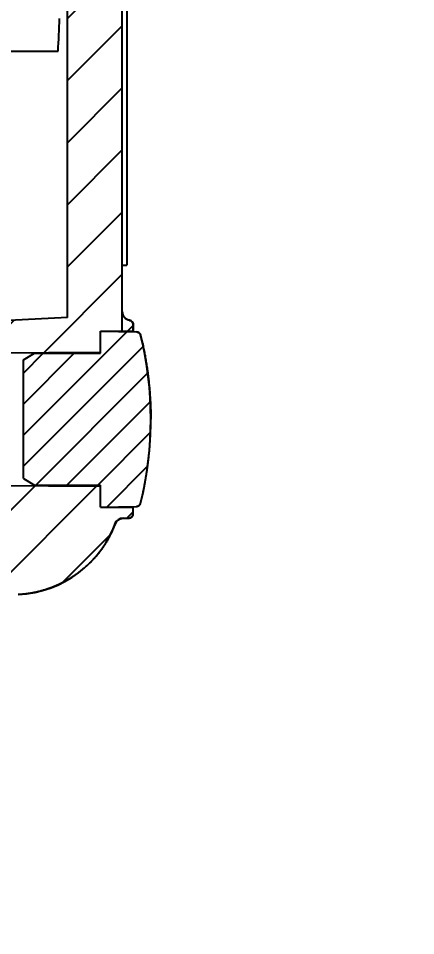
# Model space of a CAD drawing. Header units: millimetres. Extents: x 0 to 4083, y 0 to 1644.
# Drawn here: x 3739.49 to 3757.6, y 1399.32 to 1441.09 of the extents above; entities that cross this region are included whole.
import ezdxf

# ---------------------------------------------------------------- set-up
doc = ezdxf.new("R2010")
doc.units = ezdxf.units.MM
doc.layers.get('0').update_dxf_attribs({"linetype": 'CONTINUOUS'})
doc.layers.get('Defpoints').update_dxf_attribs({"linetype": 'CONTINUOUS'})
doc.layers.add('dim', color=3, linetype='CONTINUOUS', lineweight=9)
doc.styles.add('longtou', font='romand.shx', dxfattribs={"width": 0.8, "bigfont": 'fangsong.shx'})
doc.dimstyles.new('YanXiu', dxfattribs={"dimtxt": 2.5, "dimasz": 2.2, "dimexe": 1, "dimexo": 0, "dimgap": 0.66, "dimtad": 0, "dimzin": 0, "dimdsep": 46, "dimtxsty": 'longtou', "dimblk": 'CLOSEDBLANK', "dimcen": 0, "dimclrd": 3, "dimclre": 3, "dimclrt": 7, "dimadec": 0, "dimazin": 0, "dimtfac": 1, "dimtdec": 4, "dimtofl": 0, "dimtmove": 0, "dimatfit": 3, "dimldrblk": 'CLOSEDBLANK', "dimfxl": 0, "dimtolj": 1, "dimtzin": 0, "dimlwd": 0, "dimlwe": 0, "dimarcsym": 0})

# ---------------------------------------------------------------- blocks, each defined once
blk = doc.blocks.new('_ClosedBlank')
at = {"color": 0, "linetype": 'ByBlock', "lineweight": -2}
for p, q in [((-1, 0.167), (0, 0)), ((-1, 0.167), (-1, -0.167)), ((0, 0), (-1, -0.167))]:
    blk.add_line(p, q, dxfattribs=at)
blk = doc.blocks.new('*D44')
at = {"layer": 'Defpoints', "color": 0}
for p in [(3937.851, 1560.11), (3935.901, 1559.666)]:
    blk.add_point(p, dxfattribs=at)
at = {"layer": 'dim', "color": 3, "lineweight": 5}
blk.add_line((3930.441, 1558.423), (3933.171, 1559.045), dxfattribs=at)
at = {"layer": 'dim', "color": 3, "lineweight": 5, "xscale": 2.8, "yscale": 2.8, "zscale": 2.8, "rotation": 12.82550055500825}
blk.add_blockref('_ClosedBlank', (3935.901, 1559.666), dxfattribs=at)
at = {"layer": 'dim', "color": 7, "insert": (3924.233, 1557.01), "char_height": 3.5, "attachment_point": 5, "rotation": 12.8255, "style": 'longtou'}
blk.add_mtext('∅2.00', dxfattribs=at)

msp = doc.modelspace()

# ---------------------------------------------------------------- hatches: boundary and pattern name
h = msp.add_hatch()
h.set_pattern_fill('DEFAULT__5', color=5, scale=2, angle=45, style=0)
h.set_pattern_definition([(45, (2743.7488, 1037.0707), (-1.4142136, 1.4142136), [])])
edge = h.paths.add_edge_path()
edge.add_line((3729.729, 1418.839), (3729.729, 1421.089))
edge.add_line((3729.729, 1421.089), (3736.729, 1421.089))
edge.add_line((3736.729, 1421.089), (3736.729, 1419.839))
edge.add_line((3736.729, 1419.839), (3743.229, 1419.782))
edge.add_line((3743.229, 1419.782), (3743.229, 1418.835))
edge.add_line((3743.229, 1418.835), (3744.729, 1418.809))
edge.add_line((3744.729, 1418.809), (3744.729, 1418.535))
edge.add_spline(control_points=[(3744.533, 1418.335), (3744.648, 1418.337), (3744.729, 1418.42), (3744.729, 1418.535)], knot_values=[0, 0, 0, 0, 1, 1, 1, 1], degree=3, periodic=0)
edge.add_line((3744.533, 1418.335), (3744.272, 1418.331))
edge.add_spline(control_points=[(3743.905, 1418.072), (3743.965, 1418.23), (3744.103, 1418.328), (3744.272, 1418.331)], knot_values=[0, 0, 0, 0, 1, 1, 1, 1], degree=3, periodic=0)
edge.add_spline(control_points=[(3743.905, 1418.072), (3743.181, 1416.162), (3741.531, 1414.957), (3739.491, 1414.85)], knot_values=[0, 0, 0, 0, 1, 1, 1, 1], degree=3, periodic=0)
edge.add_line((3739.491, 1414.85), (3729.729, 1414.339))
edge.add_line((3729.729, 1414.339), (3729.729, 1415.842))
edge.add_line((3729.729, 1415.842), (3731.229, 1415.868))
edge.add_line((3731.229, 1415.868), (3731.229, 1416.807))
edge.add_line((3731.229, 1416.807), (3730.515, 1416.845))
edge.add_line((3730.515, 1416.845), (3730.229, 1417.01))
edge.add_line((3730.229, 1417.01), (3730.229, 1418.812))
edge.add_line((3730.229, 1418.812), (3729.729, 1418.839))
edge = h.paths.add_edge_path()
edge.add_line((3729.729, 1424.589), (3729.729, 1426.839))
edge.add_line((3729.729, 1426.839), (3741.729, 1427.467))
edge.add_line((3741.729, 1427.467), (3741.729, 1490.339))
edge.add_line((3741.729, 1490.339), (3744.229, 1490.339))
edge.add_line((3744.229, 1490.339), (3744.229, 1427.734))
edge.add_spline(control_points=[(3744.562, 1427.339), (3744.361, 1427.373), (3744.229, 1427.529), (3744.229, 1427.734)], knot_values=[0, 0, 0, 0, 1, 1, 1, 1], degree=3, periodic=0)
edge.add_spline(control_points=[(3744.562, 1427.339), (3744.663, 1427.322), (3744.729, 1427.244), (3744.729, 1427.142)], knot_values=[0, 0, 0, 0, 1, 1, 1, 1], degree=3, periodic=0)
edge.add_line((3744.729, 1427.142), (3744.729, 1426.868))
edge.add_line((3744.729, 1426.868), (3743.229, 1426.842))
edge.add_line((3743.229, 1426.842), (3743.229, 1425.895))
edge.add_line((3743.229, 1425.895), (3736.729, 1425.839))
edge.add_line((3736.729, 1425.839), (3736.729, 1424.589))
edge.add_line((3736.729, 1424.589), (3729.729, 1424.589))
h.paths.add_polyline_path([(3744.229, 1490.339), (3741.729, 1490.339)])
h.paths.add_polyline_path([(3735.729, 1535.839), (3735.729, 1534.831), (3736.075, 1534.486), (3742.229, 1534.432), (3742.229, 1532.245), (3736.075, 1532.192), (3735.729, 1531.846), (3735.729, 1530.839), (3741.729, 1530.786), (3741.729, 1511.891), (3735.729, 1511.839), (3735.729, 1510.831), (3736.075, 1510.486), (3742.229, 1510.432), (3742.229, 1508.245), (3736.075, 1508.192), (3735.729, 1507.846), (3735.729, 1506.839), (3741.729, 1506.786), (3741.729, 1490.339), (3744.229, 1490.339), (3744.229, 1540.741), (3741.729, 1540.741), (3741.729, 1535.891)])
h.paths.add_polyline_path([(3744.229, 1540.741), (3741.729, 1540.741)])
edge = h.paths.add_edge_path()
edge.add_line((3729.729, 1561.839), (3729.729, 1559.589))
edge.add_line((3729.729, 1559.589), (3736.729, 1559.589))
edge.add_line((3736.729, 1559.589), (3736.729, 1560.839))
edge.add_line((3736.729, 1560.839), (3743.229, 1560.895))
edge.add_line((3743.229, 1560.895), (3743.229, 1561.842))
edge.add_line((3743.229, 1561.842), (3744.729, 1561.868))
edge.add_line((3744.729, 1561.868), (3744.729, 1562.142))
edge.add_spline(control_points=[(3744.533, 1562.342), (3744.648, 1562.34), (3744.729, 1562.258), (3744.729, 1562.142)], knot_values=[0, 0, 0, 0, 1, 1, 1, 1], degree=3, periodic=0)
edge.add_line((3744.533, 1562.342), (3744.272, 1562.346))
edge.add_spline(control_points=[(3744.272, 1562.346), (3744.103, 1562.349), (3743.965, 1562.447), (3743.905, 1562.605)], knot_values=[0, 0, 0, 0, 1, 1, 1, 1], degree=3, periodic=0)
edge.add_spline(control_points=[(3743.905, 1562.605), (3743.181, 1564.515), (3741.531, 1565.72), (3739.491, 1565.827)], knot_values=[0, 0, 0, 0, 1, 1, 1, 1], degree=3, periodic=0)
edge.add_line((3739.491, 1565.827), (3729.729, 1566.339))
edge.add_line((3729.729, 1566.339), (3729.729, 1564.835))
edge.add_line((3729.729, 1564.835), (3731.229, 1564.809))
edge.add_line((3731.229, 1564.809), (3731.229, 1563.87))
edge.add_line((3731.229, 1563.87), (3730.515, 1563.832))
edge.add_line((3730.515, 1563.832), (3730.229, 1563.667))
edge.add_line((3730.229, 1563.667), (3730.229, 1561.865))
edge.add_line((3730.229, 1561.865), (3729.729, 1561.839))
edge = h.paths.add_edge_path()
edge.add_line((3729.729, 1556.089), (3729.729, 1553.839))
edge.add_line((3729.729, 1553.839), (3741.729, 1553.21))
edge.add_line((3741.729, 1553.21), (3741.729, 1540.741))
edge.add_line((3741.729, 1540.741), (3744.229, 1540.741))
edge.add_line((3744.229, 1540.741), (3744.229, 1552.943))
edge.add_spline(control_points=[(3744.562, 1553.338), (3744.361, 1553.304), (3744.229, 1553.148), (3744.229, 1552.943)], knot_values=[0, 0, 0, 0, 1, 1, 1, 1], degree=3, periodic=0)
edge.add_spline(control_points=[(3744.562, 1553.338), (3744.663, 1553.355), (3744.729, 1553.433), (3744.729, 1553.535)], knot_values=[0, 0, 0, 0, 1, 1, 1, 1], degree=3, periodic=0)
edge.add_line((3744.729, 1553.535), (3744.729, 1553.809))
edge.add_line((3744.729, 1553.809), (3743.229, 1553.835))
edge.add_line((3743.229, 1553.835), (3743.229, 1554.782))
edge.add_line((3743.229, 1554.782), (3736.729, 1554.839))
edge.add_line((3736.729, 1554.839), (3736.729, 1556.089))
edge.add_line((3736.729, 1556.089), (3729.729, 1556.089))
h = msp.add_hatch()
h.set_pattern_fill('DEFAULT__2', color=5, angle=45, style=0)
h.set_pattern_definition([(45, (2743.7488, 1037.0707), (-0.7071068, 0.7071068), [])])
edge = h.paths.add_edge_path()
edge.add_line((3743.229, 1426.839), (3744.876, 1426.81))
edge.add_spline(control_points=[(3744.876, 1426.81), (3744.97, 1426.808), (3745.044, 1426.749), (3745.066, 1426.658)], knot_values=[0, 0, 0, 0, 1, 1, 1, 1], degree=3, periodic=0)
edge.add_spline(control_points=[(3745.066, 1426.658), (3745.374, 1425.406), (3745.529, 1424.127), (3745.529, 1422.839)], knot_values=[0, 0, 0, 0, 1, 1, 1, 1], degree=3, periodic=0)
edge.add_spline(control_points=[(3745.066, 1419.019), (3745.374, 1420.271), (3745.529, 1421.55), (3745.529, 1422.839)], knot_values=[0, 0, 0, 0, 1, 1, 1, 1], degree=3, periodic=0)
edge.add_spline(control_points=[(3744.876, 1418.867), (3744.97, 1418.869), (3745.044, 1418.928), (3745.066, 1419.019)], knot_values=[0, 0, 0, 0, 1, 1, 1, 1], degree=3, periodic=0)
edge.add_line((3744.876, 1418.867), (3743.229, 1418.839))
edge.add_line((3743.229, 1418.839), (3743.229, 1419.839))
edge.add_line((3743.229, 1419.839), (3740.229, 1419.839))
edge.add_line((3740.229, 1419.839), (3739.729, 1420.139))
edge.add_line((3739.729, 1420.139), (3739.729, 1425.539))
edge.add_line((3739.729, 1425.539), (3740.229, 1425.839))
edge.add_line((3740.229, 1425.839), (3743.229, 1425.839))
edge.add_line((3743.229, 1425.839), (3743.229, 1426.839))

# ---------------------------------------------------------------- linework, layer by layer
at = {"color": 7, "linetype": 'Continuous'}
for p, q in [((3744.229, 1426.86), (3744.229, 1552.943)), ((3744.429, 1550.826), (3744.429, 1429.851)), ((3741.729, 1427.467), (3741.729, 1506.786)), ((3741.729, 1427.467), (3741.729, 1490.339)), ((3744.229, 1427.734), (3744.229, 1490.339)), ((3729.729, 1439.589), (3741.304, 1439.589)), ((3744.229, 1429.847), (3744.429, 1429.851)), ((3741.729, 1427.467), (3729.729, 1426.839)), ((3741.729, 1427.467), (3729.729, 1426.839)), ((3743.229, 1426.842), (3744.729, 1426.868)), ((3743.229, 1426.842), (3744.729, 1426.868)), ((3743.229, 1425.839), (3743.229, 1426.842)), ((3743.229, 1425.895), (3743.229, 1426.842)), ((3743.229, 1426.839), (3744.876, 1426.81)), ((3743.229, 1425.839), (3743.229, 1426.839)), ((3743.229, 1426.839), (3744.876, 1426.81)), ((3744.729, 1427.142), (3744.729, 1426.81)), ((3744.729, 1426.868), (3744.729, 1427.142)), ((3736.729, 1425.839), (3743.229, 1425.895)), ((3736.729, 1425.839), (3743.229, 1425.895)), ((3739.729, 1425.539), (3740.229, 1425.839)), ((3739.729, 1425.539), (3740.229, 1425.839)), ((3739.729, 1420.139), (3739.729, 1425.539)), ((3739.729, 1420.139), (3739.729, 1425.539)), ((3740.229, 1425.839), (3743.229, 1425.839)), ((3740.229, 1425.839), (3743.229, 1425.839)), ((3739.729, 1420.139), (3740.229, 1419.839)), ((3739.729, 1420.139), (3740.229, 1419.839)), ((3736.729, 1419.839), (3743.229, 1419.782)), ((3736.729, 1419.839), (3743.229, 1419.782)), ((3740.229, 1419.839), (3743.229, 1419.839)), ((3740.229, 1419.839), (3743.229, 1419.839)), ((3743.229, 1418.835), (3743.229, 1419.839)), ((3743.229, 1418.839), (3743.229, 1419.839)), ((3743.229, 1418.835), (3743.229, 1419.782)), ((3743.229, 1418.839), (3744.876, 1418.867)), ((3743.229, 1418.839), (3744.876, 1418.867)), ((3743.229, 1418.835), (3744.729, 1418.809)), ((3743.229, 1418.835), (3744.729, 1418.809)), ((3744.729, 1418.535), (3744.729, 1418.867)), ((3744.729, 1418.535), (3744.729, 1418.809)), ((3743.905, 1418.072), (3744.001, 1418.218)), ((3744.001, 1418.218), (3744.137, 1418.301)), ((3744.272, 1418.331), (3744.533, 1418.335)), ((3744.272, 1418.331), (3744.533, 1418.335))]:
    msp.add_line(p, q, dxfattribs=at)
for centre, radius, start, end in [((3498.242, 1451.15), 243.337, 357.27667, 357.6302), ((3744.629, 1427.734), 0.4, 180, 260.4059), ((3744.529, 1427.142), 0.2, 0, 80.4059), ((3744.872, 1426.61), 0.2, 13.8171, 89), ((3729.538, 1422.839), 15.991, 346.1829, 13.8171), ((3744.872, 1419.067), 0.2, 271, 346.1829), ((3744.529, 1418.535), 0.2, 271, 0), ((3739.229, 1419.843), 5, 273, 340.7342), ((3744.279, 1417.931), 0.4, 91, 159.2557)]:
    msp.add_arc(centre, radius, start, end, dxfattribs=at)
for points, start_tangent, end_tangent in [([(3744.562, 1427.339), (3744.554, 1427.341), (3744.546, 1427.342), (3744.538, 1427.344), (3744.53, 1427.346), (3744.522, 1427.348), (3744.514, 1427.35), (3744.506, 1427.353), (3744.498, 1427.356), (3744.49, 1427.358), (3744.482, 1427.362), (3744.474, 1427.365), (3744.466, 1427.368), (3744.458, 1427.372), (3744.45, 1427.376), (3744.443, 1427.38), (3744.435, 1427.384), (3744.427, 1427.388), (3744.419, 1427.393), (3744.412, 1427.398), (3744.404, 1427.403), (3744.397, 1427.408), (3744.39, 1427.413), (3744.383, 1427.419), (3744.376, 1427.424), (3744.369, 1427.43), (3744.362, 1427.436), (3744.355, 1427.442), (3744.348, 1427.449), (3744.342, 1427.455), (3744.336, 1427.462), (3744.33, 1427.468), (3744.324, 1427.475), (3744.318, 1427.482), (3744.312, 1427.49), (3744.307, 1427.497), (3744.301, 1427.504), (3744.296, 1427.512), (3744.291, 1427.52), (3744.286, 1427.527), (3744.282, 1427.535), (3744.277, 1427.543), (3744.273, 1427.551), (3744.269, 1427.559), (3744.265, 1427.567), (3744.262, 1427.575), (3744.258, 1427.584), (3744.255, 1427.592), (3744.252, 1427.6), (3744.249, 1427.609), (3744.246, 1427.617), (3744.244, 1427.625), (3744.242, 1427.634), (3744.24, 1427.642), (3744.238, 1427.651), (3744.236, 1427.659), (3744.235, 1427.668), (3744.233, 1427.676), (3744.232, 1427.684), (3744.231, 1427.693), (3744.23, 1427.701), (3744.23, 1427.709), (3744.229, 1427.717), (3744.229, 1427.725), (3744.229, 1427.734)], (-0.986013, 0.166667), (0, 1)), ([(3744.562, 1427.339), (3744.566, 1427.338), (3744.57, 1427.338), (3744.574, 1427.337), (3744.578, 1427.336), (3744.582, 1427.335), (3744.586, 1427.334), (3744.591, 1427.332), (3744.595, 1427.331), (3744.599, 1427.33), (3744.603, 1427.328), (3744.607, 1427.326), (3744.611, 1427.325), (3744.614, 1427.323), (3744.618, 1427.321), (3744.622, 1427.319), (3744.626, 1427.317), (3744.63, 1427.315), (3744.634, 1427.312), (3744.638, 1427.31), (3744.641, 1427.307), (3744.645, 1427.305), (3744.649, 1427.302), (3744.652, 1427.299), (3744.656, 1427.297), (3744.659, 1427.294), (3744.663, 1427.291), (3744.666, 1427.288), (3744.669, 1427.284), (3744.673, 1427.281), (3744.676, 1427.278), (3744.679, 1427.275), (3744.682, 1427.271), (3744.685, 1427.268), (3744.688, 1427.264), (3744.69, 1427.26), (3744.693, 1427.257), (3744.696, 1427.253), (3744.698, 1427.249), (3744.7, 1427.245), (3744.703, 1427.241), (3744.705, 1427.237), (3744.707, 1427.233), (3744.709, 1427.229), (3744.711, 1427.225), (3744.713, 1427.221), (3744.715, 1427.217), (3744.716, 1427.213), (3744.718, 1427.209), (3744.719, 1427.204), (3744.72, 1427.2), (3744.722, 1427.196), (3744.723, 1427.192), (3744.724, 1427.188), (3744.725, 1427.183), (3744.726, 1427.179), (3744.726, 1427.175), (3744.727, 1427.171), (3744.728, 1427.167), (3744.728, 1427.162), (3744.728, 1427.158), (3744.729, 1427.154), (3744.729, 1427.15), (3744.729, 1427.146), (3744.729, 1427.142)], (0.986013, -0.166667), (0, -1)), ([(3744.876, 1426.81), (3744.879, 1426.81), (3744.883, 1426.809), (3744.887, 1426.809), (3744.891, 1426.809), (3744.895, 1426.809), (3744.899, 1426.808), (3744.903, 1426.807), (3744.907, 1426.807), (3744.911, 1426.806), (3744.915, 1426.805), (3744.919, 1426.804), (3744.922, 1426.803), (3744.926, 1426.802), (3744.93, 1426.801), (3744.934, 1426.8), (3744.938, 1426.799), (3744.942, 1426.797), (3744.946, 1426.796), (3744.95, 1426.794), (3744.954, 1426.792), (3744.957, 1426.791), (3744.961, 1426.789), (3744.965, 1426.787), (3744.969, 1426.785), (3744.972, 1426.783), (3744.976, 1426.781), (3744.98, 1426.778), (3744.983, 1426.776), (3744.987, 1426.774), (3744.99, 1426.771), (3744.994, 1426.769), (3744.997, 1426.766), (3745, 1426.763), (3745.003, 1426.761), (3745.007, 1426.758), (3745.01, 1426.755), (3745.013, 1426.752), (3745.016, 1426.749), (3745.019, 1426.746), (3745.022, 1426.743), (3745.024, 1426.74), (3745.027, 1426.736), (3745.03, 1426.733), (3745.032, 1426.73), (3745.035, 1426.726), (3745.037, 1426.723), (3745.039, 1426.72), (3745.042, 1426.716), (3745.044, 1426.713), (3745.046, 1426.709), (3745.048, 1426.705), (3745.05, 1426.702), (3745.052, 1426.698), (3745.053, 1426.695), (3745.055, 1426.691), (3745.057, 1426.687), (3745.058, 1426.684), (3745.059, 1426.68), (3745.061, 1426.676), (3745.062, 1426.672), (3745.063, 1426.669), (3745.064, 1426.665), (3745.065, 1426.661), (3745.066, 1426.658)], (0.999848, -0.017452), (0.238823, -0.971063)), ([(3745.066, 1426.658), (3745.095, 1426.541), (3745.122, 1426.424), (3745.149, 1426.306), (3745.174, 1426.189), (3745.199, 1426.071), (3745.223, 1425.953), (3745.246, 1425.834), (3745.268, 1425.716), (3745.289, 1425.597), (3745.31, 1425.478), (3745.329, 1425.359), (3745.348, 1425.24), (3745.365, 1425.121), (3745.382, 1425.001), (3745.398, 1424.882), (3745.413, 1424.762), (3745.427, 1424.642), (3745.44, 1424.522), (3745.452, 1424.402), (3745.464, 1424.282), (3745.474, 1424.162), (3745.484, 1424.042), (3745.492, 1423.921), (3745.5, 1423.801), (3745.507, 1423.681), (3745.513, 1423.56), (3745.518, 1423.44), (3745.522, 1423.32), (3745.525, 1423.199), (3745.527, 1423.079), (3745.529, 1422.959), (3745.529, 1422.839)], (0.238823, -0.971063), (0, -1)), ([(3745.066, 1419.019), (3745.095, 1419.136), (3745.122, 1419.253), (3745.149, 1419.371), (3745.174, 1419.488), (3745.199, 1419.606), (3745.223, 1419.724), (3745.246, 1419.843), (3745.268, 1419.961), (3745.289, 1420.08), (3745.31, 1420.199), (3745.329, 1420.318), (3745.348, 1420.437), (3745.365, 1420.556), (3745.382, 1420.676), (3745.398, 1420.795), (3745.413, 1420.915), (3745.427, 1421.035), (3745.44, 1421.155), (3745.452, 1421.275), (3745.464, 1421.395), (3745.474, 1421.515), (3745.484, 1421.635), (3745.492, 1421.756), (3745.5, 1421.876), (3745.507, 1421.996), (3745.513, 1422.117), (3745.518, 1422.237), (3745.522, 1422.357), (3745.525, 1422.478), (3745.527, 1422.598), (3745.529, 1422.718), (3745.529, 1422.839)], (0.238823, 0.971063), (0, 1)), ([(3744.876, 1418.867), (3744.879, 1418.867), (3744.883, 1418.868), (3744.887, 1418.868), (3744.891, 1418.868), (3744.895, 1418.869), (3744.899, 1418.869), (3744.903, 1418.87), (3744.907, 1418.87), (3744.911, 1418.871), (3744.915, 1418.872), (3744.919, 1418.873), (3744.922, 1418.874), (3744.926, 1418.875), (3744.93, 1418.876), (3744.934, 1418.877), (3744.938, 1418.878), (3744.942, 1418.88), (3744.946, 1418.881), (3744.95, 1418.883), (3744.954, 1418.885), (3744.957, 1418.886), (3744.961, 1418.888), (3744.965, 1418.89), (3744.969, 1418.892), (3744.972, 1418.894), (3744.976, 1418.896), (3744.98, 1418.899), (3744.983, 1418.901), (3744.987, 1418.903), (3744.99, 1418.906), (3744.994, 1418.908), (3744.997, 1418.911), (3745, 1418.914), (3745.003, 1418.916), (3745.007, 1418.919), (3745.01, 1418.922), (3745.013, 1418.925), (3745.016, 1418.928), (3745.019, 1418.931), (3745.022, 1418.934), (3745.024, 1418.937), (3745.027, 1418.941), (3745.03, 1418.944), (3745.032, 1418.947), (3745.035, 1418.951), (3745.037, 1418.954), (3745.039, 1418.957), (3745.042, 1418.961), (3745.044, 1418.964), (3745.046, 1418.968), (3745.048, 1418.972), (3745.05, 1418.975), (3745.052, 1418.979), (3745.053, 1418.982), (3745.055, 1418.986), (3745.057, 1418.99), (3745.058, 1418.994), (3745.059, 1418.997), (3745.061, 1419.001), (3745.062, 1419.005), (3745.063, 1419.008), (3745.064, 1419.012), (3745.065, 1419.016), (3745.066, 1419.019)], (0.999848, 0.017452), (0.238823, 0.971063)), ([(3744.533, 1418.335), (3744.537, 1418.335), (3744.541, 1418.335), (3744.546, 1418.336), (3744.55, 1418.336), (3744.555, 1418.337), (3744.559, 1418.337), (3744.564, 1418.338), (3744.569, 1418.339), (3744.573, 1418.34), (3744.578, 1418.341), (3744.582, 1418.342), (3744.587, 1418.344), (3744.592, 1418.345), (3744.596, 1418.347), (3744.601, 1418.348), (3744.605, 1418.35), (3744.61, 1418.352), (3744.614, 1418.354), (3744.619, 1418.356), (3744.623, 1418.359), (3744.628, 1418.361), (3744.632, 1418.363), (3744.636, 1418.366), (3744.64, 1418.369), (3744.645, 1418.372), (3744.649, 1418.375), (3744.653, 1418.378), (3744.657, 1418.381), (3744.661, 1418.384), (3744.664, 1418.388), (3744.668, 1418.391), (3744.672, 1418.395), (3744.675, 1418.399), (3744.679, 1418.402), (3744.682, 1418.406), (3744.685, 1418.41), (3744.688, 1418.414), (3744.691, 1418.418), (3744.694, 1418.422), (3744.697, 1418.427), (3744.7, 1418.431), (3744.702, 1418.435), (3744.705, 1418.44), (3744.707, 1418.444), (3744.709, 1418.449), (3744.712, 1418.453), (3744.713, 1418.458), (3744.715, 1418.462), (3744.717, 1418.467), (3744.719, 1418.471), (3744.72, 1418.476), (3744.722, 1418.481), (3744.723, 1418.485), (3744.724, 1418.49), (3744.725, 1418.494), (3744.726, 1418.499), (3744.727, 1418.504), (3744.727, 1418.508), (3744.728, 1418.513), (3744.728, 1418.517), (3744.729, 1418.522), (3744.729, 1418.526), (3744.729, 1418.531), (3744.729, 1418.535)], (0.999848, 0.017452), (0, 1)), ([(3743.905, 1418.072), (3743.89, 1418.032), (3743.874, 1417.992), (3743.858, 1417.953), (3743.841, 1417.913), (3743.825, 1417.873), (3743.807, 1417.833), (3743.79, 1417.794), (3743.772, 1417.754), (3743.753, 1417.715), (3743.735, 1417.675), (3743.715, 1417.636), (3743.696, 1417.597), (3743.676, 1417.557), (3743.656, 1417.518), (3743.635, 1417.479), (3743.614, 1417.44), (3743.592, 1417.402), (3743.571, 1417.363), (3743.548, 1417.325), (3743.526, 1417.286), (3743.503, 1417.248), (3743.479, 1417.21), (3743.456, 1417.172), (3743.431, 1417.134), (3743.407, 1417.096), (3743.382, 1417.059), (3743.357, 1417.021), (3743.331, 1416.984), (3743.305, 1416.947), (3743.279, 1416.91), (3743.252, 1416.874), (3743.225, 1416.837), (3743.197, 1416.801), (3743.169, 1416.765), (3743.141, 1416.729), (3743.112, 1416.694), (3743.083, 1416.658), (3743.054, 1416.623), (3743.024, 1416.588), (3742.994, 1416.554), (3742.964, 1416.519), (3742.933, 1416.485), (3742.902, 1416.451), (3742.871, 1416.417), (3742.839, 1416.384), (3742.807, 1416.351), (3742.775, 1416.318), (3742.742, 1416.285), (3742.709, 1416.253), (3742.675, 1416.221), (3742.642, 1416.189), (3742.608, 1416.158), (3742.574, 1416.126), (3742.539, 1416.096), (3742.504, 1416.065), (3742.469, 1416.035), (3742.433, 1416.005), (3742.398, 1415.975), (3742.361, 1415.946), (3742.325, 1415.917), (3742.288, 1415.888), (3742.252, 1415.86), (3742.214, 1415.832), (3742.177, 1415.805), (3742.139, 1415.778), (3742.101, 1415.751), (3742.063, 1415.724), (3742.025, 1415.698), (3741.986, 1415.672), (3741.947, 1415.647), (3741.908, 1415.622), (3741.869, 1415.597), (3741.83, 1415.573), (3741.79, 1415.549), (3741.75, 1415.525), (3741.71, 1415.502), (3741.669, 1415.479), (3741.629, 1415.457), (3741.588, 1415.435), (3741.547, 1415.413), (3741.506, 1415.392), (3741.465, 1415.371), (3741.424, 1415.351), (3741.382, 1415.331), (3741.341, 1415.311), (3741.299, 1415.292), (3741.257, 1415.273), (3741.215, 1415.254), (3741.173, 1415.236), (3741.13, 1415.219), (3741.088, 1415.202), (3741.045, 1415.185), (3741.003, 1415.168), (3740.96, 1415.152), (3740.917, 1415.137), (3740.874, 1415.122), (3740.831, 1415.107), (3740.788, 1415.093), (3740.745, 1415.079), (3740.702, 1415.065), (3740.659, 1415.052), (3740.615, 1415.039), (3740.572, 1415.027), (3740.529, 1415.015), (3740.485, 1415.004), (3740.442, 1414.993), (3740.399, 1414.982), (3740.355, 1414.972), (3740.312, 1414.962), (3740.268, 1414.952), (3740.225, 1414.943), (3740.181, 1414.935), (3740.138, 1414.927), (3740.094, 1414.919), (3740.051, 1414.911), (3740.008, 1414.904), (3739.964, 1414.898), (3739.921, 1414.891), (3739.878, 1414.885), (3739.834, 1414.88), (3739.791, 1414.875), (3739.748, 1414.87), (3739.705, 1414.866), (3739.662, 1414.862), (3739.619, 1414.858), (3739.576, 1414.855), (3739.533, 1414.853), (3739.491, 1414.85)], (-0.354193, -0.935172), (-0.99863, -0.052336)), ([(3743.905, 1418.072), (3743.908, 1418.079), (3743.91, 1418.085), (3743.913, 1418.092), (3743.916, 1418.098), (3743.919, 1418.105), (3743.922, 1418.111), (3743.926, 1418.118), (3743.929, 1418.124), (3743.933, 1418.131), (3743.936, 1418.137), (3743.94, 1418.143), (3743.944, 1418.149), (3743.948, 1418.156), (3743.952, 1418.162), (3743.957, 1418.168), (3743.961, 1418.174), (3743.966, 1418.18), (3743.971, 1418.185), (3743.976, 1418.191), (3743.981, 1418.197), (3743.986, 1418.203), (3743.991, 1418.208), (3743.996, 1418.213), (3744.002, 1418.219), (3744.007, 1418.224), (3744.013, 1418.229), (3744.019, 1418.234), (3744.024, 1418.239), (3744.03, 1418.244), (3744.036, 1418.249), (3744.043, 1418.253), (3744.049, 1418.258), (3744.055, 1418.262), (3744.062, 1418.266), (3744.068, 1418.27), (3744.075, 1418.274), (3744.081, 1418.278), (3744.088, 1418.282), (3744.095, 1418.286), (3744.101, 1418.289), (3744.108, 1418.292), (3744.115, 1418.296), (3744.122, 1418.299), (3744.129, 1418.301), (3744.136, 1418.304), (3744.143, 1418.307), (3744.15, 1418.309), (3744.158, 1418.312), (3744.165, 1418.314), (3744.172, 1418.316), (3744.179, 1418.318), (3744.186, 1418.32), (3744.193, 1418.321), (3744.201, 1418.323), (3744.208, 1418.324), (3744.215, 1418.325), (3744.222, 1418.327), (3744.229, 1418.328), (3744.237, 1418.328), (3744.244, 1418.329), (3744.251, 1418.33), (3744.258, 1418.33), (3744.265, 1418.33), (3744.272, 1418.331)], (0.354197, 0.935171), (0.999848, 0.017452))]:
    msp.add_spline(points, degree=3, dxfattribs=dict(at, start_tangent=start_tangent, end_tangent=end_tangent))

# ---------------------------------------------------------------- dimensions: what is measured, and where the dimension line sits
at = {"layer": 'dim'}
dim = msp.add_linear_dim(base=(3935.901070317, 1559.666057196), p1=(0, 0), p2=(0, 0), dimstyle='YanXiu', override={"dimtxt": 3.5, "dimasz": 2.8, "dimexe": 0.69965, "dimgap": 0.69965}, dxfattribs=at)
dim.commit()
dim.dimension.update_dxf_attribs({"geometry": '*D44', "text_midpoint": (3924.233305432, 1557.009744497), "dimtype": 160})

doc.saveas('drawing.dxf')
